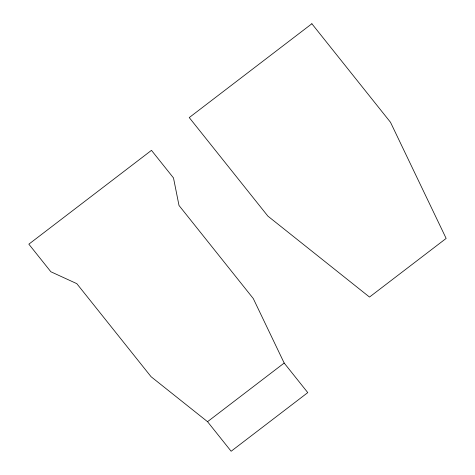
<?xml version="1.0" encoding="UTF-8"?>
<svg xmlns="http://www.w3.org/2000/svg" width="475" height="475" viewBox="0 0 475 475"><rect width="100%" height="100%" fill="white"/><g stroke="black" fill="none" stroke-linecap="round" stroke-linejoin="round"><path stroke-width="0.71" d="M207.539 421.687L284.181 363.048L253.27 298.532L179.004 205.467L173.494 177.941L151.477 150.349L28.85 244.174L50.873 271.765L76.813 283.658L151.08 376.717L207.539 421.687L231.135 451.25L307.77 392.611L284.181 363.048M311.867 23.75L189.246 117.574L267.882 216.113L369.508 297.059L446.15 238.42L390.503 122.289L311.867 23.75"/></g></svg>
